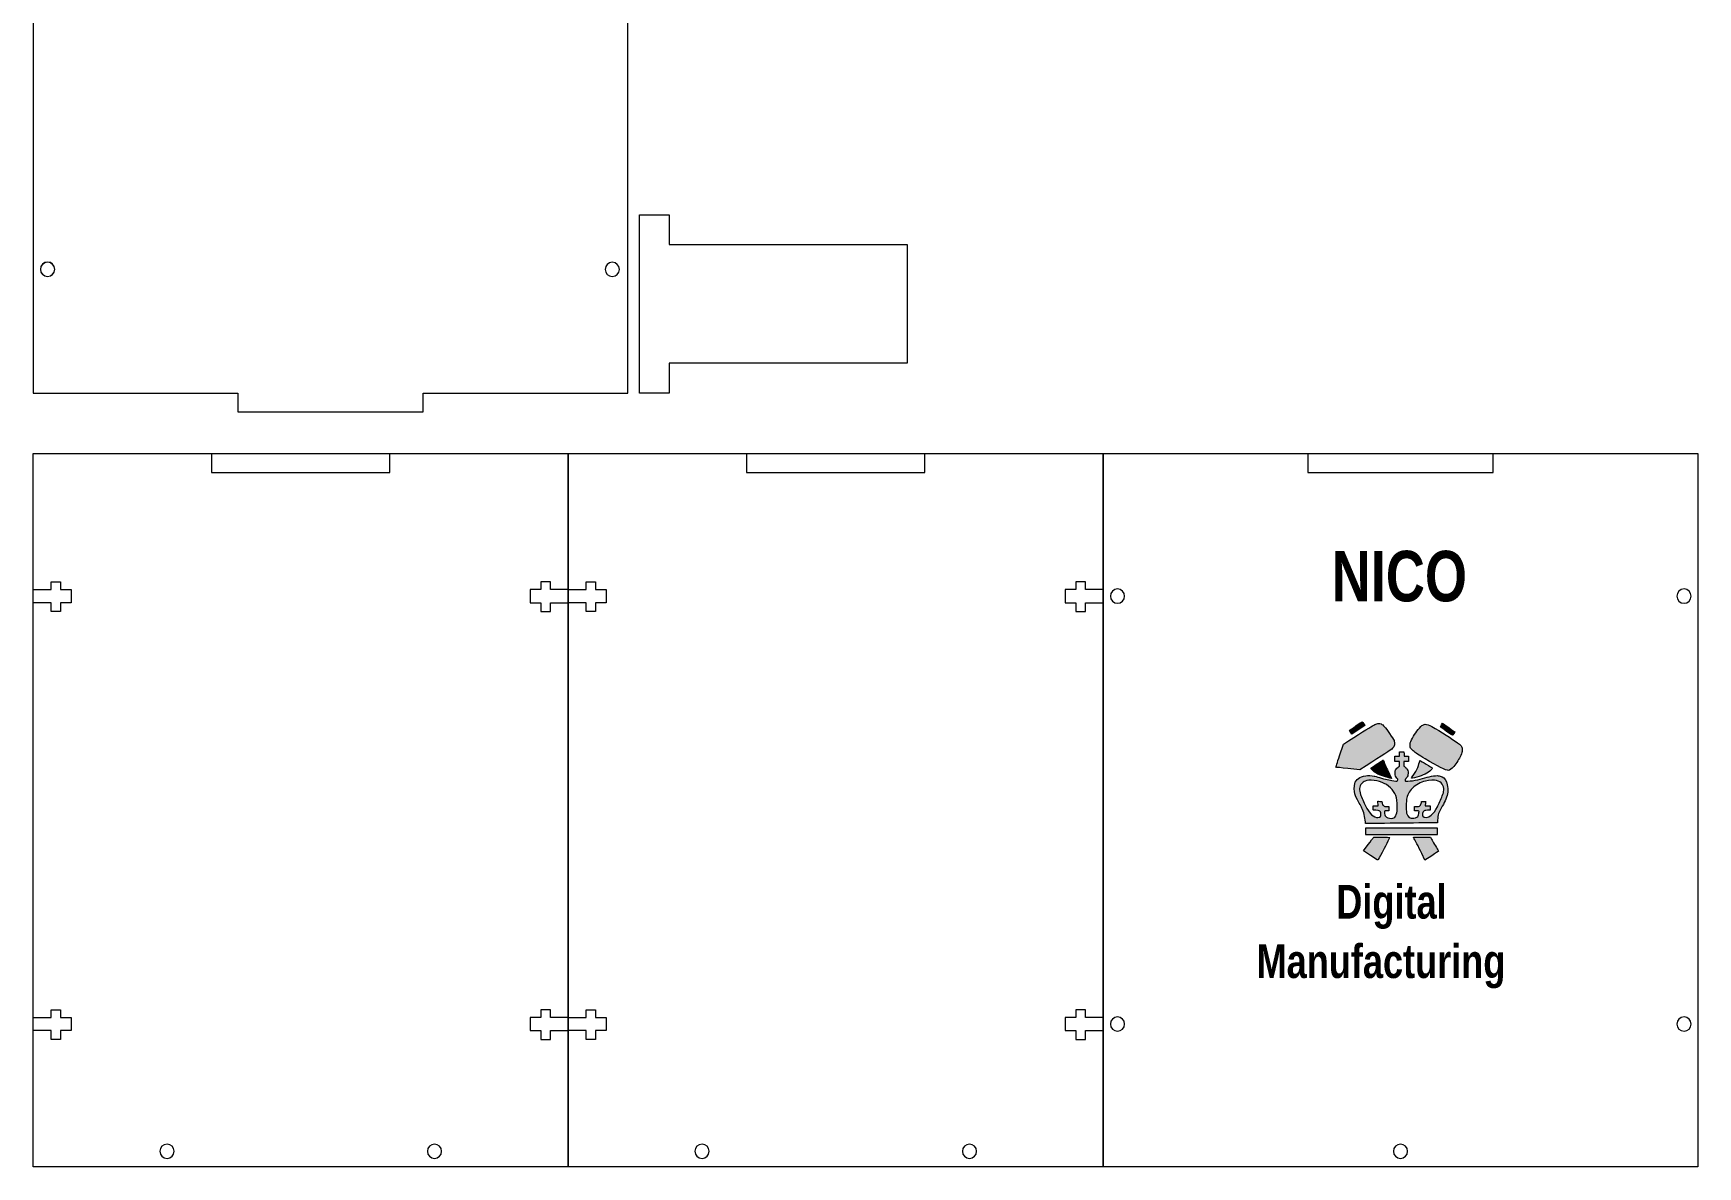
# Model space of a CAD drawing. Header units: inches. Extents: x -89 to 191, y -132 to 299.
# Drawn here: x -88.8 to 191.2, y -131.5 to 59.2 of the extents above; entities that cross this region are included whole.
import ezdxf

# ---------------------------------------------------------------- set-up
doc = ezdxf.new("R2010")
doc.units = ezdxf.units.IN
doc.header["$MEASUREMENT"] = 0
doc.layers.add('Layer 1', color=7, linetype='Continuous')

# ---------------------------------------------------------------- blocks, each defined once
blk = doc.blocks.new('block 3')
at = {"layer": 'Layer 1', "true_color": 0xffffff}
h = blk.add_hatch(color=7, dxfattribs=at)
h.dxf.hatch_style = 2
edge = h.paths.add_edge_path()
edge.add_spline(control_points=[(137.33, -56.96), (137.17, -56.99), (136.9, -57.09), (136.65, -57.22), (136.25, -57.43), (134.96, -58.24), (132.41, -59.86), (132.41, -59.86), (131.54, -60.42), (131.54, -60.42), (131.54, -60.42), (130.89, -62.36), (130.89, -62.36), (130.52, -63.5), (130.26, -64.31), (130.28, -64.31), (130.3, -64.31), (131.21, -64.4), (132.31, -64.51), (132.31, -64.51), (134.32, -64.71), (134.32, -64.71), (134.32, -64.71), (135.36, -64.06), (135.36, -64.06), (138.12, -62.33), (139.55, -61.39), (139.83, -61.1), (140.13, -60.79), (140.23, -60.35), (140.11, -59.87), (140.08, -59.79), (139.93, -59.53), (139.61, -59.05), (138.81, -57.85), (138.35, -57.28), (138.04, -57.1), (137.84, -56.97), (137.56, -56.92), (137.33, -56.96)], knot_values=[0, 0, 0, 0, 1, 1, 1, 2, 2, 2, 3, 3, 3, 4, 4, 4, 5, 5, 5, 6, 6, 6, 7, 7, 7, 8, 8, 8, 9, 9, 9, 10, 10, 10, 11, 11, 11, 12, 12, 12, 13, 13, 13, 13], degree=3, periodic=1)
h = blk.add_hatch(color=7, dxfattribs=at)
h.dxf.hatch_style = 2
edge = h.paths.add_edge_path()
edge.add_spline(control_points=[(133.63, -57.36), (133.05, -57.76), (132.57, -58.1), (132.57, -58.11), (132.58, -58.13), (132.67, -58.28), (132.79, -58.43), (132.79, -58.43), (132.99, -58.72), (132.99, -58.72), (132.99, -58.72), (134.05, -58), (134.05, -58), (134.63, -57.61), (135.11, -57.28), (135.13, -57.26), (135.14, -57.25), (134.76, -56.66), (134.72, -56.64), (134.71, -56.63), (134.22, -56.96), (133.63, -57.36)], knot_values=[0, 0, 0, 0, 1, 1, 1, 2, 2, 2, 3, 3, 3, 4, 4, 4, 5, 5, 5, 6, 6, 6, 7, 7, 7, 7], degree=3, periodic=1)
h = blk.add_hatch(color=7, dxfattribs=at)
h.dxf.hatch_style = 2
edge = h.paths.add_edge_path()
edge.add_spline(control_points=[(145.15, -57.1), (144.94, -57.14), (144.85, -57.2), (144.57, -57.47), (143.97, -58.07), (143.43, -58.84), (143, -59.7), (142.79, -60.1), (142.74, -60.34), (142.76, -60.72), (142.78, -61.05), (142.81, -61.09), (143.31, -61.55), (143.68, -61.89), (144.19, -62.23), (145.31, -62.91), (147.38, -64.16), (148.84, -64.88), (149.24, -64.83), (149.45, -64.81), (149.74, -64.58), (150.1, -64.16), (150.6, -63.57), (151.03, -62.91), (151.31, -62.32), (151.51, -61.89), (151.54, -61.76), (151.54, -61.38), (151.54, -61.08), (151.53, -61.03), (151.47, -60.91), (151.39, -60.74), (151.34, -60.68), (151.06, -60.44), (150.36, -59.86), (148.71, -58.78), (146.97, -57.76), (146.11, -57.26), (145.91, -57.16), (145.52, -57.1), (145.33, -57.07), (145.32, -57.07), (145.15, -57.1)], knot_values=[0, 0, 0, 0, 1, 1, 1, 2, 2, 2, 3, 3, 3, 4, 4, 4, 5, 5, 5, 6, 6, 6, 7, 7, 7, 8, 8, 8, 9, 9, 9, 10, 10, 10, 11, 11, 11, 12, 12, 12, 13, 13, 13, 14, 14, 14, 14], degree=3, periodic=1)
h = blk.add_hatch(color=7, dxfattribs=at)
h.dxf.hatch_style = 2
edge = h.paths.add_edge_path()
edge.add_spline(control_points=[(148.04, -57.17), (147.94, -57.33), (147.86, -57.47), (147.86, -57.49), (147.85, -57.52), (149.86, -58.93), (149.9, -58.93), (149.91, -58.93), (150.3, -58.36), (150.29, -58.36), (150.28, -58.35), (149.84, -58.04), (149.32, -57.67), (148.79, -57.3), (148.33, -56.97), (148.29, -56.94), (148.29, -56.94), (148.22, -56.89), (148.22, -56.89), (148.22, -56.89), (148.04, -57.17), (148.04, -57.17)], knot_values=[0, 0, 0, 0, 1, 1, 1, 2, 2, 2, 3, 3, 3, 4, 4, 4, 5, 5, 5, 6, 6, 6, 7, 7, 7, 7], degree=3, periodic=1)
h = blk.add_hatch(color=7, dxfattribs=at)
h.dxf.hatch_style = 2
edge = h.paths.add_edge_path()
edge.add_spline(control_points=[(140.97, -62.09), (140.97, -62.09), (140.97, -62.45), (140.97, -62.45), (140.97, -62.45), (140.59, -62.46), (140.59, -62.46), (140.59, -62.46), (140.21, -62.46), (140.21, -62.46), (140.21, -62.46), (140.21, -62.9), (140.21, -62.9), (140.21, -62.9), (140.2, -63.33), (140.2, -63.33), (140.2, -63.33), (140.58, -63.34), (140.58, -63.34), (140.58, -63.34), (140.96, -63.35), (140.96, -63.35), (140.96, -63.35), (140.97, -63.73), (140.97, -63.73), (140.97, -63.73), (140.97, -64.11), (140.97, -64.11), (140.97, -64.11), (140.83, -64.21), (140.83, -64.21), (140.65, -64.32), (140.42, -64.58), (140.34, -64.75), (140.2, -65.07), (140.19, -65.5), (140.33, -65.79), (140.37, -65.89), (140.48, -66.04), (140.56, -66.13), (140.72, -66.32), (140.72, -66.3), (140.65, -66.54), (140.62, -66.67), (140.64, -66.66), (140.02, -66.58), (139.19, -66.46), (138.69, -66.34), (137.6, -66.02), (137.25, -65.92), (136.85, -65.81), (136.7, -65.78), (136.36, -65.71), (135.62, -65.68), (135.3, -65.73), (134.29, -65.87), (133.64, -66.34), (133.46, -67.06), (133.35, -67.47), (133.36, -68.35), (133.47, -68.77), (133.59, -69.23), (133.72, -69.51), (134.2, -70.33), (134.39, -70.65), (134.6, -71.02), (134.67, -71.17), (134.96, -71.81), (135.18, -72.68), (135.24, -73.51), (135.24, -73.51), (135.26, -73.76), (135.26, -73.76), (135.26, -73.76), (135.59, -73.76), (135.59, -73.76), (136.35, -73.77), (146.5, -73.65), (146.92, -73.64), (146.92, -73.64), (147.38, -73.63), (147.38, -73.63), (147.38, -73.63), (147.39, -73.23), (147.39, -73.23), (147.41, -72.75), (147.47, -72.34), (147.56, -72.07), (147.64, -71.82), (147.92, -71.27), (148.19, -70.85), (148.68, -70.05), (149, -69.23), (149.09, -68.49), (149.13, -68.11), (149.11, -67.59), (149.02, -67.26), (148.84, -66.53), (148.57, -66.11), (148.14, -65.9), (148.01, -65.83), (147.68, -65.74), (147.49, -65.72), (147.07, -65.67), (145.8, -65.9), (144.88, -66.18), (144.38, -66.34), (143.73, -66.48), (143.19, -66.56), (142.69, -66.64), (142.01, -66.69), (141.98, -66.66), (141.97, -66.65), (141.95, -66.56), (141.94, -66.47), (141.94, -66.47), (141.93, -66.31), (141.93, -66.31), (141.93, -66.31), (142.03, -66.24), (142.03, -66.24), (142.15, -66.16), (142.28, -65.97), (142.36, -65.76), (142.44, -65.55), (142.46, -65.07), (142.39, -64.87), (142.3, -64.58), (142.1, -64.34), (141.83, -64.2), (141.83, -64.2), (141.71, -64.13), (141.71, -64.13), (141.71, -64.13), (141.71, -63.73), (141.71, -63.73), (141.71, -63.73), (141.71, -63.32), (141.71, -63.32), (141.71, -63.32), (142.11, -63.32), (142.11, -63.32), (142.11, -63.32), (142.51, -63.32), (142.51, -63.32), (142.51, -63.32), (142.51, -62.89), (142.51, -62.89), (142.51, -62.89), (142.51, -62.46), (142.51, -62.46), (142.51, -62.46), (142.14, -62.45), (142.14, -62.45), (142.14, -62.45), (141.76, -62.44), (141.76, -62.44), (141.76, -62.44), (141.75, -62.09), (141.75, -62.09), (141.75, -62.09), (141.74, -61.73), (141.74, -61.73), (141.74, -61.73), (141.36, -61.73), (141.36, -61.73), (141.36, -61.73), (140.97, -61.73), (140.97, -61.73), (140.97, -61.73), (140.97, -62.09), (140.97, -62.09), (140.97, -62.09), (140.97, -62.09), (140.97, -62.09)], knot_values=[0, 0, 0, 0, 1, 1, 1, 2, 2, 2, 3, 3, 3, 4, 4, 4, 5, 5, 5, 6, 6, 6, 7, 7, 7, 8, 8, 8, 9, 9, 9, 10, 10, 10, 11, 11, 11, 12, 12, 12, 13, 13, 13, 14, 14, 14, 15, 15, 15, 16, 16, 16, 17, 17, 17, 18, 18, 18, 19, 19, 19, 20, 20, 20, 21, 21, 21, 22, 22, 22, 23, 23, 23, 24, 24, 24, 25, 25, 25, 26, 26, 26, 27, 27, 27, 28, 28, 28, 29, 29, 29, 30, 30, 30, 31, 31, 31, 32, 32, 32, 33, 33, 33, 34, 34, 34, 35, 35, 35, 36, 36, 36, 37, 37, 37, 38, 38, 38, 39, 39, 39, 40, 40, 40, 41, 41, 41, 42, 42, 42, 43, 43, 43, 44, 44, 44, 45, 45, 45, 46, 46, 46, 47, 47, 47, 48, 48, 48, 49, 49, 49, 50, 50, 50, 51, 51, 51, 52, 52, 52, 53, 53, 53, 54, 54, 54, 55, 55, 55, 56, 56, 56, 57, 57, 57, 58, 58, 58, 58], degree=3, periodic=1)
edge = h.paths.add_edge_path()
edge.add_spline(control_points=[(136.7, -66.52), (137.34, -66.6), (137.95, -66.77), (138.42, -67.01), (139.44, -67.52), (140.25, -68.47), (140.49, -69.42), (140.59, -69.81), (140.63, -70.96), (140.57, -71.67), (140.53, -72.12), (140.41, -72.47), (140.21, -72.68), (140, -72.89), (139.74, -72.94), (139.33, -72.87), (138.88, -72.79), (138.65, -72.66), (138.57, -72.45), (138.51, -72.3), (138.44, -71.91), (138.45, -71.77), (138.45, -71.66), (138.46, -71.66), (138.56, -71.64), (138.62, -71.63), (138.78, -71.63), (138.93, -71.63), (138.93, -71.63), (139.19, -71.65), (139.19, -71.65), (139.19, -71.65), (139.19, -71.28), (139.19, -71.28), (139.19, -71.28), (139.19, -70.92), (139.19, -70.92), (139.19, -70.92), (138.95, -70.92), (138.95, -70.92), (138.58, -70.92), (138.39, -70.87), (138.28, -70.76), (138.16, -70.65), (138.08, -70.44), (138.05, -70.21), (138.04, -70.14), (138.02, -70.07), (138.01, -70.07), (137.97, -70.06), (137.34, -70.01), (137.33, -70.02), (137.32, -70.03), (137.37, -70.48), (137.4, -70.68), (137.4, -70.68), (137.41, -70.78), (137.41, -70.78), (137.41, -70.78), (137, -70.78), (137, -70.78), (137, -70.78), (136.58, -70.78), (136.58, -70.78), (136.58, -70.78), (136.58, -71.12), (136.58, -71.12), (136.58, -71.3), (136.57, -71.47), (136.56, -71.49), (136.55, -71.52), (136.61, -71.53), (137, -71.54), (137.39, -71.55), (137.46, -71.55), (137.55, -71.61), (137.76, -71.72), (137.85, -71.88), (137.87, -72.18), (137.9, -72.52), (137.73, -72.7), (137.36, -72.74), (136.66, -72.8), (135.92, -72.1), (135.26, -70.79), (135.03, -70.32), (134.58, -69.28), (134.44, -68.89), (134.16, -68.12), (134.22, -67.5), (134.63, -67.05), (134.75, -66.91), (135.03, -66.71), (135.21, -66.63), (135.57, -66.48), (136.03, -66.45), (136.7, -66.52)], knot_values=[0, 0, 0, 0, 1, 1, 1, 2, 2, 2, 3, 3, 3, 4, 4, 4, 5, 5, 5, 6, 6, 6, 7, 7, 7, 8, 8, 8, 9, 9, 9, 10, 10, 10, 11, 11, 11, 12, 12, 12, 13, 13, 13, 14, 14, 14, 15, 15, 15, 16, 16, 16, 17, 17, 17, 18, 18, 18, 19, 19, 19, 20, 20, 20, 21, 21, 21, 22, 22, 22, 23, 23, 23, 24, 24, 24, 25, 25, 25, 26, 26, 26, 27, 27, 27, 28, 28, 28, 29, 29, 29, 30, 30, 30, 31, 31, 31, 32, 32, 32, 32], degree=3, periodic=1)
edge = h.paths.add_edge_path()
edge.add_spline(control_points=[(147.21, -66.54), (148.02, -66.75), (148.5, -67.37), (148.44, -68.15), (148.41, -68.48), (148.36, -68.68), (148.19, -69.1), (147.99, -69.61), (147.55, -70.6), (147.37, -70.95), (147.05, -71.55), (146.66, -72.08), (146.33, -72.36), (145.8, -72.81), (145.12, -72.87), (144.9, -72.51), (144.86, -72.43), (144.85, -72.37), (144.85, -72.21), (144.85, -71.99), (144.9, -71.86), (145.03, -71.72), (145.16, -71.58), (145.24, -71.56), (145.7, -71.54), (145.7, -71.54), (146.14, -71.53), (146.14, -71.53), (146.14, -71.53), (146.14, -71.16), (146.14, -71.16), (146.14, -71.16), (146.14, -70.79), (146.14, -70.79), (146.14, -70.79), (145.72, -70.79), (145.72, -70.79), (145.5, -70.79), (145.31, -70.78), (145.31, -70.77), (145.31, -70.76), (145.33, -70.6), (145.35, -70.41), (145.37, -70.23), (145.39, -70.06), (145.39, -70.05), (145.39, -70.02), (144.78, -70.04), (144.71, -70.07), (144.69, -70.08), (144.67, -70.15), (144.66, -70.22), (144.63, -70.44), (144.54, -70.66), (144.44, -70.76), (144.36, -70.84), (144.31, -70.87), (144.16, -70.89), (144.07, -70.91), (143.88, -70.92), (143.76, -70.92), (143.76, -70.92), (143.53, -70.92), (143.53, -70.92), (143.53, -70.92), (143.53, -71.29), (143.53, -71.29), (143.53, -71.29), (143.53, -71.65), (143.53, -71.65), (143.53, -71.65), (143.79, -71.64), (143.79, -71.64), (143.93, -71.63), (144.09, -71.63), (144.15, -71.64), (144.25, -71.66), (144.26, -71.67), (144.27, -71.76), (144.28, -71.89), (144.21, -72.31), (144.15, -72.45), (144.06, -72.66), (143.84, -72.79), (143.38, -72.87), (142.72, -72.98), (142.38, -72.75), (142.19, -72.05), (142.14, -71.86), (142.13, -71.77), (142.13, -70.88), (142.13, -70.19), (142.14, -69.85), (142.17, -69.69), (142.28, -69.02), (142.61, -68.4), (143.17, -67.84), (143.78, -67.22), (144.48, -66.83), (145.37, -66.63), (146.04, -66.48), (146.84, -66.44), (147.21, -66.54)], knot_values=[0, 0, 0, 0, 1, 1, 1, 2, 2, 2, 3, 3, 3, 4, 4, 4, 5, 5, 5, 6, 6, 6, 7, 7, 7, 8, 8, 8, 9, 9, 9, 10, 10, 10, 11, 11, 11, 12, 12, 12, 13, 13, 13, 14, 14, 14, 15, 15, 15, 16, 16, 16, 17, 17, 17, 18, 18, 18, 19, 19, 19, 20, 20, 20, 21, 21, 21, 22, 22, 22, 23, 23, 23, 24, 24, 24, 25, 25, 25, 26, 26, 26, 27, 27, 27, 28, 28, 28, 29, 29, 29, 30, 30, 30, 31, 31, 31, 32, 32, 32, 33, 33, 33, 34, 34, 34, 34], degree=3, periodic=1)
h = blk.add_hatch(color=7, dxfattribs=at)
h.dxf.hatch_style = 2
edge = h.paths.add_edge_path()
edge.add_spline(control_points=[(137.63, -63.48), (137.29, -63.7), (136.83, -64.01), (136.6, -64.16), (136.6, -64.16), (136.18, -64.44), (136.18, -64.44), (136.18, -64.44), (136.24, -64.55), (136.24, -64.55), (136.33, -64.72), (136.62, -65), (136.87, -65.17), (137.43, -65.54), (138.36, -65.9), (139.37, -66.11), (139.37, -66.11), (139.66, -66.18), (139.66, -66.18), (139.66, -66.18), (139.29, -65.44), (139.29, -65.44), (138.8, -64.44), (138.5, -63.76), (138.33, -63.28), (138.3, -63.19), (138.27, -63.1), (138.26, -63.09), (138.25, -63.08), (137.97, -63.25), (137.63, -63.48)], knot_values=[0, 0, 0, 0, 1, 1, 1, 2, 2, 2, 3, 3, 3, 4, 4, 4, 5, 5, 5, 6, 6, 6, 7, 7, 7, 8, 8, 8, 9, 9, 9, 10, 10, 10, 10], degree=3, periodic=1)
h = blk.add_hatch(color=7, dxfattribs=at)
h.dxf.hatch_style = 2
edge = h.paths.add_edge_path()
edge.add_spline(control_points=[(144.34, -63.45), (144.25, -63.85), (144.12, -64.19), (143.89, -64.67), (143.69, -65.07), (143.34, -65.64), (143.08, -65.97), (142.97, -66.12), (142.95, -66.15), (142.99, -66.15), (143.07, -66.17), (143.88, -65.98), (144.27, -65.86), (145.31, -65.54), (146.06, -65.11), (146.42, -64.62), (146.51, -64.49), (146.53, -64.45), (146.5, -64.43), (146.47, -64.4), (144.52, -63.21), (144.43, -63.16), (144.42, -63.16), (144.38, -63.29), (144.34, -63.45)], knot_values=[0, 0, 0, 0, 1, 1, 1, 2, 2, 2, 3, 3, 3, 4, 4, 4, 5, 5, 5, 6, 6, 6, 7, 7, 7, 8, 8, 8, 8], degree=3, periodic=1)
h = blk.add_hatch(color=7, dxfattribs=at)
h.dxf.hatch_style = 2
h.paths.add_polyline_path([(135.28, -75.1), (135.28, -75.62), (141.33, -75.62), (147.39, -75.62), (147.39, -75.1), (147.39, -74.57), (141.33, -74.57), (135.28, -74.57)])
h = blk.add_hatch(color=7, dxfattribs=at)
h.dxf.hatch_style = 2
edge = h.paths.add_edge_path()
edge.add_spline(control_points=[(136.57, -76.17), (136.54, -76.21), (136.15, -76.73), (135.72, -77.32), (135.72, -77.32), (134.94, -78.38), (134.94, -78.38), (134.94, -78.38), (136.12, -79.15), (136.12, -79.15), (136.77, -79.57), (137.31, -79.91), (137.32, -79.92), (137.36, -79.93), (137.67, -79.39), (138.07, -78.62), (138.4, -78), (139.35, -76.12), (139.35, -76.1), (139.35, -76.09), (138.74, -76.08), (137.99, -76.08), (137.99, -76.08), (136.64, -76.08), (136.64, -76.08), (136.64, -76.08), (136.57, -76.17), (136.57, -76.17)], knot_values=[0, 0, 0, 0, 1, 1, 1, 2, 2, 2, 3, 3, 3, 4, 4, 4, 5, 5, 5, 6, 6, 6, 7, 7, 7, 8, 8, 8, 9, 9, 9, 9], degree=3, periodic=1)
h = blk.add_hatch(color=7, dxfattribs=at)
h.dxf.hatch_style = 2
edge = h.paths.add_edge_path()
edge.add_spline(control_points=[(143.34, -76.09), (143.34, -76.1), (143.37, -76.15), (143.41, -76.21), (143.53, -76.4), (144.19, -77.7), (144.73, -78.8), (144.73, -78.8), (145.27, -79.92), (145.27, -79.92), (145.27, -79.92), (146.42, -79.18), (146.42, -79.18), (147.05, -78.77), (147.56, -78.43), (147.57, -78.43), (147.57, -78.43), (147.46, -78.24), (147.31, -78.01), (147.17, -77.78), (146.9, -77.34), (146.72, -77.03), (146.54, -76.72), (146.35, -76.38), (146.29, -76.28), (146.29, -76.28), (146.18, -76.09), (146.18, -76.09), (146.18, -76.09), (144.76, -76.08), (144.76, -76.08), (143.98, -76.08), (143.34, -76.08), (143.34, -76.09)], knot_values=[0, 0, 0, 0, 1, 1, 1, 2, 2, 2, 3, 3, 3, 4, 4, 4, 5, 5, 5, 6, 6, 6, 7, 7, 7, 8, 8, 8, 9, 9, 9, 10, 10, 10, 11, 11, 11, 11], degree=3, periodic=1)
at = {"layer": 'Layer 1', "lineweight": 0}
blk.add_lwpolyline([(135.28, -75.1), (135.28, -75.62), (141.33, -75.62), (147.39, -75.62), (147.39, -75.1), (147.39, -74.57), (141.33, -74.57), (135.28, -74.57), (135.28, -75.1)], dxfattribs=at)
for points, knots in [([(137.33, -56.96), (137.17, -56.99), (136.9, -57.09), (136.65, -57.22), (136.25, -57.43), (134.96, -58.24), (132.41, -59.86), (132.41, -59.86), (131.54, -60.42), (131.54, -60.42), (131.54, -60.42), (130.89, -62.36), (130.89, -62.36), (130.52, -63.5), (130.26, -64.31), (130.28, -64.31), (130.3, -64.31), (131.21, -64.4), (132.31, -64.51), (132.31, -64.51), (134.32, -64.71), (134.32, -64.71), (134.32, -64.71), (135.36, -64.06), (135.36, -64.06), (138.12, -62.33), (139.55, -61.39), (139.83, -61.1), (140.13, -60.79), (140.23, -60.35), (140.11, -59.87), (140.08, -59.79), (139.93, -59.53), (139.61, -59.05), (138.81, -57.85), (138.35, -57.28), (138.04, -57.1), (137.84, -56.97), (137.56, -56.92), (137.33, -56.96)], [0, 0, 0, 0, 1, 1, 1, 2, 2, 2, 3, 3, 3, 4, 4, 4, 5, 5, 5, 6, 6, 6, 7, 7, 7, 8, 8, 8, 9, 9, 9, 10, 10, 10, 11, 11, 11, 12, 12, 12, 13, 13, 13, 13]), ([(133.63, -57.36), (133.05, -57.76), (132.57, -58.1), (132.57, -58.11), (132.58, -58.13), (132.67, -58.28), (132.79, -58.43), (132.79, -58.43), (132.99, -58.72), (132.99, -58.72), (132.99, -58.72), (134.05, -58), (134.05, -58), (134.63, -57.61), (135.11, -57.28), (135.13, -57.26), (135.14, -57.25), (134.76, -56.66), (134.72, -56.64), (134.71, -56.63), (134.22, -56.96), (133.63, -57.36)], [0, 0, 0, 0, 1, 1, 1, 2, 2, 2, 3, 3, 3, 4, 4, 4, 5, 5, 5, 6, 6, 6, 7, 7, 7, 7]), ([(145.15, -57.1), (144.94, -57.14), (144.85, -57.2), (144.57, -57.47), (143.97, -58.07), (143.43, -58.84), (143, -59.7), (142.79, -60.1), (142.74, -60.34), (142.76, -60.72), (142.78, -61.05), (142.81, -61.09), (143.31, -61.55), (143.68, -61.89), (144.19, -62.23), (145.31, -62.91), (147.38, -64.16), (148.84, -64.88), (149.24, -64.83), (149.45, -64.81), (149.74, -64.58), (150.1, -64.16), (150.6, -63.57), (151.03, -62.91), (151.31, -62.32), (151.51, -61.89), (151.54, -61.76), (151.54, -61.38), (151.54, -61.08), (151.53, -61.03), (151.47, -60.91), (151.39, -60.74), (151.34, -60.68), (151.06, -60.44), (150.36, -59.86), (148.71, -58.78), (146.97, -57.76), (146.11, -57.26), (145.91, -57.16), (145.52, -57.1), (145.33, -57.07), (145.32, -57.07), (145.15, -57.1)], [0, 0, 0, 0, 1, 1, 1, 2, 2, 2, 3, 3, 3, 4, 4, 4, 5, 5, 5, 6, 6, 6, 7, 7, 7, 8, 8, 8, 9, 9, 9, 10, 10, 10, 11, 11, 11, 12, 12, 12, 13, 13, 13, 14, 14, 14, 14]), ([(148.04, -57.17), (147.94, -57.33), (147.86, -57.47), (147.86, -57.49), (147.85, -57.52), (149.86, -58.93), (149.9, -58.93), (149.91, -58.93), (150.3, -58.36), (150.29, -58.36), (150.28, -58.35), (149.84, -58.04), (149.32, -57.67), (148.79, -57.3), (148.33, -56.97), (148.29, -56.94), (148.29, -56.94), (148.22, -56.89), (148.22, -56.89), (148.22, -56.89), (148.04, -57.17), (148.04, -57.17)], [0, 0, 0, 0, 1, 1, 1, 2, 2, 2, 3, 3, 3, 4, 4, 4, 5, 5, 5, 6, 6, 6, 7, 7, 7, 7]), ([(140.97, -62.09), (140.97, -62.09), (140.97, -62.45), (140.97, -62.45), (140.97, -62.45), (140.59, -62.46), (140.59, -62.46), (140.59, -62.46), (140.21, -62.46), (140.21, -62.46), (140.21, -62.46), (140.21, -62.9), (140.21, -62.9), (140.21, -62.9), (140.2, -63.33), (140.2, -63.33), (140.2, -63.33), (140.58, -63.34), (140.58, -63.34), (140.58, -63.34), (140.96, -63.35), (140.96, -63.35), (140.96, -63.35), (140.97, -63.73), (140.97, -63.73), (140.97, -63.73), (140.97, -64.11), (140.97, -64.11), (140.97, -64.11), (140.83, -64.21), (140.83, -64.21), (140.65, -64.32), (140.42, -64.58), (140.34, -64.75), (140.2, -65.07), (140.19, -65.5), (140.33, -65.79), (140.37, -65.89), (140.48, -66.04), (140.56, -66.13), (140.72, -66.32), (140.72, -66.3), (140.65, -66.54), (140.62, -66.67), (140.64, -66.66), (140.02, -66.58), (139.19, -66.46), (138.69, -66.34), (137.6, -66.02), (137.25, -65.92), (136.85, -65.81), (136.7, -65.78), (136.36, -65.71), (135.62, -65.68), (135.3, -65.73), (134.29, -65.87), (133.64, -66.34), (133.46, -67.06), (133.35, -67.47), (133.36, -68.35), (133.47, -68.77), (133.59, -69.23), (133.72, -69.51), (134.2, -70.33), (134.39, -70.65), (134.6, -71.02), (134.67, -71.17), (134.96, -71.81), (135.18, -72.68), (135.24, -73.51), (135.24, -73.51), (135.26, -73.76), (135.26, -73.76), (135.26, -73.76), (135.59, -73.76), (135.59, -73.76), (136.35, -73.77), (146.5, -73.65), (146.92, -73.64), (146.92, -73.64), (147.38, -73.63), (147.38, -73.63), (147.38, -73.63), (147.39, -73.23), (147.39, -73.23), (147.41, -72.75), (147.47, -72.34), (147.56, -72.07), (147.64, -71.82), (147.92, -71.27), (148.19, -70.85), (148.68, -70.05), (149, -69.23), (149.09, -68.49), (149.13, -68.11), (149.11, -67.59), (149.02, -67.26), (148.84, -66.53), (148.57, -66.11), (148.14, -65.9), (148.01, -65.83), (147.68, -65.74), (147.49, -65.72), (147.07, -65.67), (145.8, -65.9), (144.88, -66.18), (144.38, -66.34), (143.73, -66.48), (143.19, -66.56), (142.69, -66.64), (142.01, -66.69), (141.98, -66.66), (141.97, -66.65), (141.95, -66.56), (141.94, -66.47), (141.94, -66.47), (141.93, -66.31), (141.93, -66.31), (141.93, -66.31), (142.03, -66.24), (142.03, -66.24), (142.15, -66.16), (142.28, -65.97), (142.36, -65.76), (142.44, -65.55), (142.46, -65.07), (142.39, -64.87), (142.3, -64.58), (142.1, -64.34), (141.83, -64.2), (141.83, -64.2), (141.71, -64.13), (141.71, -64.13), (141.71, -64.13), (141.71, -63.73), (141.71, -63.73), (141.71, -63.73), (141.71, -63.32), (141.71, -63.32), (141.71, -63.32), (142.11, -63.32), (142.11, -63.32), (142.11, -63.32), (142.51, -63.32), (142.51, -63.32), (142.51, -63.32), (142.51, -62.89), (142.51, -62.89), (142.51, -62.89), (142.51, -62.46), (142.51, -62.46), (142.51, -62.46), (142.14, -62.45), (142.14, -62.45), (142.14, -62.45), (141.76, -62.44), (141.76, -62.44), (141.76, -62.44), (141.75, -62.09), (141.75, -62.09), (141.75, -62.09), (141.74, -61.73), (141.74, -61.73), (141.74, -61.73), (141.36, -61.73), (141.36, -61.73), (141.36, -61.73), (140.97, -61.73), (140.97, -61.73), (140.97, -61.73), (140.97, -62.09), (140.97, -62.09), (140.97, -62.09), (140.97, -62.09), (140.97, -62.09)], [0, 0, 0, 0, 1, 1, 1, 2, 2, 2, 3, 3, 3, 4, 4, 4, 5, 5, 5, 6, 6, 6, 7, 7, 7, 8, 8, 8, 9, 9, 9, 10, 10, 10, 11, 11, 11, 12, 12, 12, 13, 13, 13, 14, 14, 14, 15, 15, 15, 16, 16, 16, 17, 17, 17, 18, 18, 18, 19, 19, 19, 20, 20, 20, 21, 21, 21, 22, 22, 22, 23, 23, 23, 24, 24, 24, 25, 25, 25, 26, 26, 26, 27, 27, 27, 28, 28, 28, 29, 29, 29, 30, 30, 30, 31, 31, 31, 32, 32, 32, 33, 33, 33, 34, 34, 34, 35, 35, 35, 36, 36, 36, 37, 37, 37, 38, 38, 38, 39, 39, 39, 40, 40, 40, 41, 41, 41, 42, 42, 42, 43, 43, 43, 44, 44, 44, 45, 45, 45, 46, 46, 46, 47, 47, 47, 48, 48, 48, 49, 49, 49, 50, 50, 50, 51, 51, 51, 52, 52, 52, 53, 53, 53, 54, 54, 54, 55, 55, 55, 56, 56, 56, 57, 57, 57, 58, 58, 58, 58]), ([(137.63, -63.48), (137.29, -63.7), (136.83, -64.01), (136.6, -64.16), (136.6, -64.16), (136.18, -64.44), (136.18, -64.44), (136.18, -64.44), (136.24, -64.55), (136.24, -64.55), (136.33, -64.72), (136.62, -65), (136.87, -65.17), (137.43, -65.54), (138.36, -65.9), (139.37, -66.11), (139.37, -66.11), (139.66, -66.18), (139.66, -66.18), (139.66, -66.18), (139.29, -65.44), (139.29, -65.44), (138.8, -64.44), (138.5, -63.76), (138.33, -63.28), (138.3, -63.19), (138.27, -63.1), (138.26, -63.09), (138.25, -63.08), (137.97, -63.25), (137.63, -63.48)], [0, 0, 0, 0, 1, 1, 1, 2, 2, 2, 3, 3, 3, 4, 4, 4, 5, 5, 5, 6, 6, 6, 7, 7, 7, 8, 8, 8, 9, 9, 9, 10, 10, 10, 10]), ([(144.34, -63.45), (144.25, -63.85), (144.12, -64.19), (143.89, -64.67), (143.69, -65.07), (143.34, -65.64), (143.08, -65.97), (142.97, -66.12), (142.95, -66.15), (142.99, -66.15), (143.07, -66.17), (143.88, -65.98), (144.27, -65.86), (145.31, -65.54), (146.06, -65.11), (146.42, -64.62), (146.51, -64.49), (146.53, -64.45), (146.5, -64.43), (146.47, -64.4), (144.52, -63.21), (144.43, -63.16), (144.42, -63.16), (144.38, -63.29), (144.34, -63.45)], [0, 0, 0, 0, 1, 1, 1, 2, 2, 2, 3, 3, 3, 4, 4, 4, 5, 5, 5, 6, 6, 6, 7, 7, 7, 8, 8, 8, 8]), ([(136.7, -66.52), (137.34, -66.6), (137.95, -66.77), (138.42, -67.01), (139.44, -67.52), (140.25, -68.47), (140.49, -69.42), (140.59, -69.81), (140.63, -70.96), (140.57, -71.67), (140.53, -72.12), (140.41, -72.47), (140.21, -72.68), (140, -72.89), (139.74, -72.94), (139.33, -72.87), (138.88, -72.79), (138.65, -72.66), (138.57, -72.45), (138.51, -72.3), (138.44, -71.91), (138.45, -71.77), (138.45, -71.66), (138.46, -71.66), (138.56, -71.64), (138.62, -71.63), (138.78, -71.63), (138.93, -71.63), (138.93, -71.63), (139.19, -71.65), (139.19, -71.65), (139.19, -71.65), (139.19, -71.28), (139.19, -71.28), (139.19, -71.28), (139.19, -70.92), (139.19, -70.92), (139.19, -70.92), (138.95, -70.92), (138.95, -70.92), (138.58, -70.92), (138.39, -70.87), (138.28, -70.76), (138.16, -70.65), (138.08, -70.44), (138.05, -70.21), (138.04, -70.14), (138.02, -70.07), (138.01, -70.07), (137.97, -70.06), (137.34, -70.01), (137.33, -70.02), (137.32, -70.03), (137.37, -70.48), (137.4, -70.68), (137.4, -70.68), (137.41, -70.78), (137.41, -70.78), (137.41, -70.78), (137, -70.78), (137, -70.78), (137, -70.78), (136.58, -70.78), (136.58, -70.78), (136.58, -70.78), (136.58, -71.12), (136.58, -71.12), (136.58, -71.3), (136.57, -71.47), (136.56, -71.49), (136.55, -71.52), (136.61, -71.53), (137, -71.54), (137.39, -71.55), (137.46, -71.55), (137.55, -71.61), (137.76, -71.72), (137.85, -71.88), (137.87, -72.18), (137.9, -72.52), (137.73, -72.7), (137.36, -72.74), (136.66, -72.8), (135.92, -72.1), (135.26, -70.79), (135.03, -70.32), (134.58, -69.28), (134.44, -68.89), (134.16, -68.12), (134.22, -67.5), (134.63, -67.05), (134.75, -66.91), (135.03, -66.71), (135.21, -66.63), (135.57, -66.48), (136.03, -66.45), (136.7, -66.52)], [0, 0, 0, 0, 1, 1, 1, 2, 2, 2, 3, 3, 3, 4, 4, 4, 5, 5, 5, 6, 6, 6, 7, 7, 7, 8, 8, 8, 9, 9, 9, 10, 10, 10, 11, 11, 11, 12, 12, 12, 13, 13, 13, 14, 14, 14, 15, 15, 15, 16, 16, 16, 17, 17, 17, 18, 18, 18, 19, 19, 19, 20, 20, 20, 21, 21, 21, 22, 22, 22, 23, 23, 23, 24, 24, 24, 25, 25, 25, 26, 26, 26, 27, 27, 27, 28, 28, 28, 29, 29, 29, 30, 30, 30, 31, 31, 31, 32, 32, 32, 32]), ([(147.21, -66.54), (148.02, -66.75), (148.5, -67.37), (148.44, -68.15), (148.41, -68.48), (148.36, -68.68), (148.19, -69.1), (147.99, -69.61), (147.55, -70.6), (147.37, -70.95), (147.05, -71.55), (146.66, -72.08), (146.33, -72.36), (145.8, -72.81), (145.12, -72.87), (144.9, -72.51), (144.86, -72.43), (144.85, -72.37), (144.85, -72.21), (144.85, -71.99), (144.9, -71.86), (145.03, -71.72), (145.16, -71.58), (145.24, -71.56), (145.7, -71.54), (145.7, -71.54), (146.14, -71.53), (146.14, -71.53), (146.14, -71.53), (146.14, -71.16), (146.14, -71.16), (146.14, -71.16), (146.14, -70.79), (146.14, -70.79), (146.14, -70.79), (145.72, -70.79), (145.72, -70.79), (145.5, -70.79), (145.31, -70.78), (145.31, -70.77), (145.31, -70.76), (145.33, -70.6), (145.35, -70.41), (145.37, -70.23), (145.39, -70.06), (145.39, -70.05), (145.39, -70.02), (144.78, -70.04), (144.71, -70.07), (144.69, -70.08), (144.67, -70.15), (144.66, -70.22), (144.63, -70.44), (144.54, -70.66), (144.44, -70.76), (144.36, -70.84), (144.31, -70.87), (144.16, -70.89), (144.07, -70.91), (143.88, -70.92), (143.76, -70.92), (143.76, -70.92), (143.53, -70.92), (143.53, -70.92), (143.53, -70.92), (143.53, -71.29), (143.53, -71.29), (143.53, -71.29), (143.53, -71.65), (143.53, -71.65), (143.53, -71.65), (143.79, -71.64), (143.79, -71.64), (143.93, -71.63), (144.09, -71.63), (144.15, -71.64), (144.25, -71.66), (144.26, -71.67), (144.27, -71.76), (144.28, -71.89), (144.21, -72.31), (144.15, -72.45), (144.06, -72.66), (143.84, -72.79), (143.38, -72.87), (142.72, -72.98), (142.38, -72.75), (142.19, -72.05), (142.14, -71.86), (142.13, -71.77), (142.13, -70.88), (142.13, -70.19), (142.14, -69.85), (142.17, -69.69), (142.28, -69.02), (142.61, -68.4), (143.17, -67.84), (143.78, -67.22), (144.48, -66.83), (145.37, -66.63), (146.04, -66.48), (146.84, -66.44), (147.21, -66.54)], [0, 0, 0, 0, 1, 1, 1, 2, 2, 2, 3, 3, 3, 4, 4, 4, 5, 5, 5, 6, 6, 6, 7, 7, 7, 8, 8, 8, 9, 9, 9, 10, 10, 10, 11, 11, 11, 12, 12, 12, 13, 13, 13, 14, 14, 14, 15, 15, 15, 16, 16, 16, 17, 17, 17, 18, 18, 18, 19, 19, 19, 20, 20, 20, 21, 21, 21, 22, 22, 22, 23, 23, 23, 24, 24, 24, 25, 25, 25, 26, 26, 26, 27, 27, 27, 28, 28, 28, 29, 29, 29, 30, 30, 30, 31, 31, 31, 32, 32, 32, 33, 33, 33, 34, 34, 34, 34]), ([(136.57, -76.17), (136.54, -76.21), (136.15, -76.73), (135.72, -77.32), (135.72, -77.32), (134.94, -78.38), (134.94, -78.38), (134.94, -78.38), (136.12, -79.15), (136.12, -79.15), (136.77, -79.57), (137.31, -79.91), (137.32, -79.92), (137.36, -79.93), (137.67, -79.39), (138.07, -78.62), (138.4, -78), (139.35, -76.12), (139.35, -76.1), (139.35, -76.09), (138.74, -76.08), (137.99, -76.08), (137.99, -76.08), (136.64, -76.08), (136.64, -76.08), (136.64, -76.08), (136.57, -76.17), (136.57, -76.17)], [0, 0, 0, 0, 1, 1, 1, 2, 2, 2, 3, 3, 3, 4, 4, 4, 5, 5, 5, 6, 6, 6, 7, 7, 7, 8, 8, 8, 9, 9, 9, 9]), ([(143.34, -76.09), (143.34, -76.1), (143.37, -76.15), (143.41, -76.21), (143.53, -76.4), (144.19, -77.7), (144.73, -78.8), (144.73, -78.8), (145.27, -79.92), (145.27, -79.92), (145.27, -79.92), (146.42, -79.18), (146.42, -79.18), (147.05, -78.77), (147.56, -78.43), (147.57, -78.43), (147.57, -78.43), (147.46, -78.24), (147.31, -78.01), (147.17, -77.78), (146.9, -77.34), (146.72, -77.03), (146.54, -76.72), (146.35, -76.38), (146.29, -76.28), (146.29, -76.28), (146.18, -76.09), (146.18, -76.09), (146.18, -76.09), (144.76, -76.08), (144.76, -76.08), (143.98, -76.08), (143.34, -76.08), (143.34, -76.09)], [0, 0, 0, 0, 1, 1, 1, 2, 2, 2, 3, 3, 3, 4, 4, 4, 5, 5, 5, 6, 6, 6, 7, 7, 7, 8, 8, 8, 9, 9, 9, 10, 10, 10, 11, 11, 11, 11])]:
    blk.add_open_spline(points, degree=3, knots=knots, dxfattribs=at)
blk = doc.blocks.new('block 2')
at = {"layer": 'Layer 1'}
blk.add_blockref('block 3', (0, 0), dxfattribs=at)

msp = doc.modelspace()

# ---------------------------------------------------------------- linework, layer by layer
at = {"layer": 'Layer 1', "color": 7, "lineweight": 13, "true_color": 0xffffff}
for points in [[(13.15, -1.34), (13.15, 28.66), (18.15, 28.66), (18.15, 23.66), (58.15, 23.66), (58.15, 3.66), (18.15, 3.66), (18.15, -1.34), (13.15, -1.34)], [(-88.85, -11.51), (1.15, -11.51), (1.15, -131.51), (-88.85, -131.51), (-88.85, -11.51)], [(-58.85, -11.51), (-58.85, -14.69), (-28.85, -14.69), (-28.85, -11.51)], [(1.15, -11.51), (91.15, -11.51), (91.15, -131.51), (1.15, -131.51), (1.15, -11.51)], [(31.15, -11.51), (31.15, -14.69), (61.15, -14.69), (61.15, -11.51)], [(91.15, -11.51), (191.15, -11.51), (191.15, -131.51), (91.15, -131.51), (91.15, -11.51)], [(125.54, -11.51), (125.54, -14.69), (156.76, -14.69), (156.76, -11.51)], [(-88.85, -35.51), (-88.85, -34.41), (-85.85, -34.41), (-85.85, -33.11), (-84.25, -33.11), (-84.25, -34.41), (-82.45, -34.41), (-82.45, -36.61), (-84.25, -36.61), (-84.25, -38.11), (-85.85, -38.11), (-85.85, -36.61), (-88.85, -36.61), (-88.85, -35.51)], [(1.15, -35.51), (1.15, -34.41), (-1.85, -34.41), (-1.85, -33.11), (-3.45, -33.11), (-3.45, -34.41), (-5.25, -34.41), (-5.25, -36.61), (-3.45, -36.61), (-3.45, -38.11), (-1.85, -38.11), (-1.85, -36.61), (1.15, -36.61), (1.15, -35.51)], [(1.15, -35.51), (1.15, -34.41), (4.15, -34.41), (4.15, -33.11), (5.75, -33.11), (5.75, -34.41), (7.55, -34.41), (7.55, -36.61), (5.75, -36.61), (5.75, -38.11), (4.15, -38.11), (4.15, -36.61), (1.15, -36.61), (1.15, -35.51)], [(91.15, -35.51), (91.15, -34.41), (88.15, -34.41), (88.15, -33.11), (86.55, -33.11), (86.55, -34.41), (84.75, -34.41), (84.75, -36.61), (86.55, -36.61), (86.55, -38.11), (88.15, -38.11), (88.15, -36.61), (91.15, -36.61), (91.15, -35.51)], [(-88.85, -107.51), (-88.85, -106.41), (-85.85, -106.41), (-85.85, -105.11), (-84.25, -105.11), (-84.25, -106.41), (-82.45, -106.41), (-82.45, -108.61), (-84.25, -108.61), (-84.25, -110.11), (-85.85, -110.11), (-85.85, -108.61), (-88.85, -108.61), (-88.85, -107.51)], [(1.15, -107.51), (1.15, -106.41), (-1.85, -106.41), (-1.85, -105.11), (-3.45, -105.11), (-3.45, -106.41), (-5.25, -106.41), (-5.25, -108.61), (-3.45, -108.61), (-3.45, -110.11), (-1.85, -110.11), (-1.85, -108.61), (1.15, -108.61), (1.15, -107.51)], [(1.15, -107.51), (1.15, -106.41), (4.15, -106.41), (4.15, -105.11), (5.75, -105.11), (5.75, -106.41), (7.55, -106.41), (7.55, -108.61), (5.75, -108.61), (5.75, -110.11), (4.15, -110.11), (4.15, -108.61), (1.15, -108.61), (1.15, -107.51)], [(91.15, -107.51), (91.15, -106.41), (88.15, -106.41), (88.15, -105.11), (86.55, -105.11), (86.55, -106.41), (84.75, -106.41), (84.75, -108.61), (86.55, -108.61), (86.55, -110.11), (88.15, -110.11), (88.15, -108.61), (91.15, -108.61), (91.15, -107.51)]]:
    msp.add_lwpolyline(points, dxfattribs=at)
for points, knots in [([(-88.85, 248.67), (-88.85, 276.28), (-66.46, 298.67), (-38.85, 298.67), (-11.23, 298.67), (11.15, 276.28), (11.15, 248.67), (11.15, 248.67), (11.15, -1.34), (11.15, -1.34), (11.15, -1.34), (-23.24, -1.34), (-23.24, -1.34), (-23.24, -1.34), (-23.24, -4.51), (-23.24, -4.51), (-23.24, -4.51), (-54.46, -4.51), (-54.46, -4.51), (-54.46, -4.51), (-54.46, -1.34), (-54.46, -1.34), (-54.46, -1.34), (-88.85, -1.34), (-88.85, -1.34), (-88.85, -1.34), (-88.85, 248.67), (-88.85, 248.67)], [0, 0, 0, 0, 1, 1, 1, 2, 2, 2, 3, 3, 3, 4, 4, 4, 5, 5, 5, 6, 6, 6, 7, 7, 7, 8, 8, 8, 9, 9, 9, 9]), ([(-86.45, 20.69), (-85.78, 20.69), (-85.25, 20.15), (-85.25, 19.49), (-85.25, 18.83), (-85.78, 18.29), (-86.45, 18.29), (-87.11, 18.29), (-87.65, 18.83), (-87.65, 19.49), (-87.65, 20.15), (-87.11, 20.69), (-86.45, 20.69)], [0, 0, 0, 0, 1, 1, 1, 2, 2, 2, 3, 3, 3, 4, 4, 4, 4]), ([(-86.45, 20.69), (-85.78, 20.69), (-85.25, 20.15), (-85.25, 19.49), (-85.25, 18.83), (-85.78, 18.29), (-86.45, 18.29), (-87.11, 18.29), (-87.65, 18.83), (-87.65, 19.49), (-87.65, 20.15), (-87.11, 20.69), (-86.45, 20.69)], [0, 0, 0, 0, 1, 1, 1, 2, 2, 2, 3, 3, 3, 4, 4, 4, 4]), ([(-86.45, 20.66), (-85.78, 20.66), (-85.25, 20.13), (-85.25, 19.46), (-85.25, 18.8), (-85.78, 18.26), (-86.45, 18.26), (-87.11, 18.26), (-87.65, 18.8), (-87.65, 19.46), (-87.65, 20.13), (-87.11, 20.66), (-86.45, 20.66)], [0, 0, 0, 0, 1, 1, 1, 2, 2, 2, 3, 3, 3, 4, 4, 4, 4]), ([(8.55, 20.66), (9.22, 20.66), (9.75, 20.13), (9.75, 19.46), (9.75, 18.8), (9.22, 18.26), (8.55, 18.26), (7.89, 18.26), (7.35, 18.8), (7.35, 19.46), (7.35, 20.13), (7.89, 20.66), (8.55, 20.66)], [0, 0, 0, 0, 1, 1, 1, 2, 2, 2, 3, 3, 3, 4, 4, 4, 4]), ([(93.55, -34.31), (94.22, -34.31), (94.75, -34.85), (94.75, -35.51), (94.75, -36.17), (94.22, -36.71), (93.55, -36.71), (92.89, -36.71), (92.35, -36.17), (92.35, -35.51), (92.35, -34.85), (92.89, -34.31), (93.55, -34.31)], [0, 0, 0, 0, 1, 1, 1, 2, 2, 2, 3, 3, 3, 4, 4, 4, 4]), ([(188.85, -34.31), (189.52, -34.31), (190.05, -34.85), (190.05, -35.51), (190.05, -36.17), (189.52, -36.71), (188.85, -36.71), (188.19, -36.71), (187.65, -36.17), (187.65, -35.51), (187.65, -34.85), (188.19, -34.31), (188.85, -34.31)], [0, 0, 0, 0, 1, 1, 1, 2, 2, 2, 3, 3, 3, 4, 4, 4, 4]), ([(93.55, -106.31), (94.22, -106.31), (94.75, -106.85), (94.75, -107.51), (94.75, -108.17), (94.22, -108.71), (93.55, -108.71), (92.89, -108.71), (92.35, -108.17), (92.35, -107.51), (92.35, -106.85), (92.89, -106.31), (93.55, -106.31)], [0, 0, 0, 0, 1, 1, 1, 2, 2, 2, 3, 3, 3, 4, 4, 4, 4]), ([(188.85, -106.31), (189.52, -106.31), (190.05, -106.85), (190.05, -107.51), (190.05, -108.17), (189.52, -108.71), (188.85, -108.71), (188.19, -108.71), (187.65, -108.17), (187.65, -107.51), (187.65, -106.85), (188.19, -106.31), (188.85, -106.31)], [0, 0, 0, 0, 1, 1, 1, 2, 2, 2, 3, 3, 3, 4, 4, 4, 4]), ([(-66.35, -127.71), (-65.68, -127.71), (-65.15, -128.25), (-65.15, -128.91), (-65.15, -129.57), (-65.68, -130.11), (-66.35, -130.11), (-67.01, -130.11), (-67.55, -129.57), (-67.55, -128.91), (-67.55, -128.25), (-67.01, -127.71), (-66.35, -127.71)], [0, 0, 0, 0, 1, 1, 1, 2, 2, 2, 3, 3, 3, 4, 4, 4, 4]), ([(-21.35, -127.71), (-20.68, -127.71), (-20.15, -128.25), (-20.15, -128.91), (-20.15, -129.57), (-20.68, -130.11), (-21.35, -130.11), (-22.01, -130.11), (-22.55, -129.57), (-22.55, -128.91), (-22.55, -128.25), (-22.01, -127.71), (-21.35, -127.71)], [0, 0, 0, 0, 1, 1, 1, 2, 2, 2, 3, 3, 3, 4, 4, 4, 4]), ([(23.65, -127.71), (24.32, -127.71), (24.85, -128.25), (24.85, -128.91), (24.85, -129.57), (24.32, -130.11), (23.65, -130.11), (22.99, -130.11), (22.45, -129.57), (22.45, -128.91), (22.45, -128.25), (22.99, -127.71), (23.65, -127.71)], [0, 0, 0, 0, 1, 1, 1, 2, 2, 2, 3, 3, 3, 4, 4, 4, 4]), ([(68.65, -127.71), (69.32, -127.71), (69.85, -128.25), (69.85, -128.91), (69.85, -129.57), (69.32, -130.11), (68.65, -130.11), (67.99, -130.11), (67.45, -129.57), (67.45, -128.91), (67.45, -128.25), (67.99, -127.71), (68.65, -127.71)], [0, 0, 0, 0, 1, 1, 1, 2, 2, 2, 3, 3, 3, 4, 4, 4, 4]), ([(141.15, -127.71), (141.82, -127.71), (142.35, -128.25), (142.35, -128.91), (142.35, -129.57), (141.82, -130.11), (141.15, -130.11), (140.49, -130.11), (139.95, -129.57), (139.95, -128.91), (139.95, -128.25), (140.49, -127.71), (141.15, -127.71)], [0, 0, 0, 0, 1, 1, 1, 2, 2, 2, 3, 3, 3, 4, 4, 4, 4])]:
    msp.add_open_spline(points, degree=3, knots=knots, dxfattribs=at)

# ---------------------------------------------------------------- block references
at = {"layer": 'Layer 1'}
msp.add_blockref('block 2', (0, 0), dxfattribs=at)

# ---------------------------------------------------------------- texts
at = {"layer": 'Layer 1', "color": 7, "true_color": 0xffffff, "attachment_point": 7}
for s, insert, char_height in [('\\fImpact|b0|i0|c0|p34;\\W1;NICO', (129.57, -36.51), 8.496), ('\\fImpact|b0|i0|c0|p34;\\W1;Digital', (130.35, -91.51), 5.664), ('\\fImpact|b0|i0|c0|p34;\\W1;Manufacturing', (116.94, -101.51), 5.664)]:
    msp.add_mtext(s, dxfattribs=dict(at, insert=insert, char_height=char_height))

doc.saveas('drawing.dxf')
